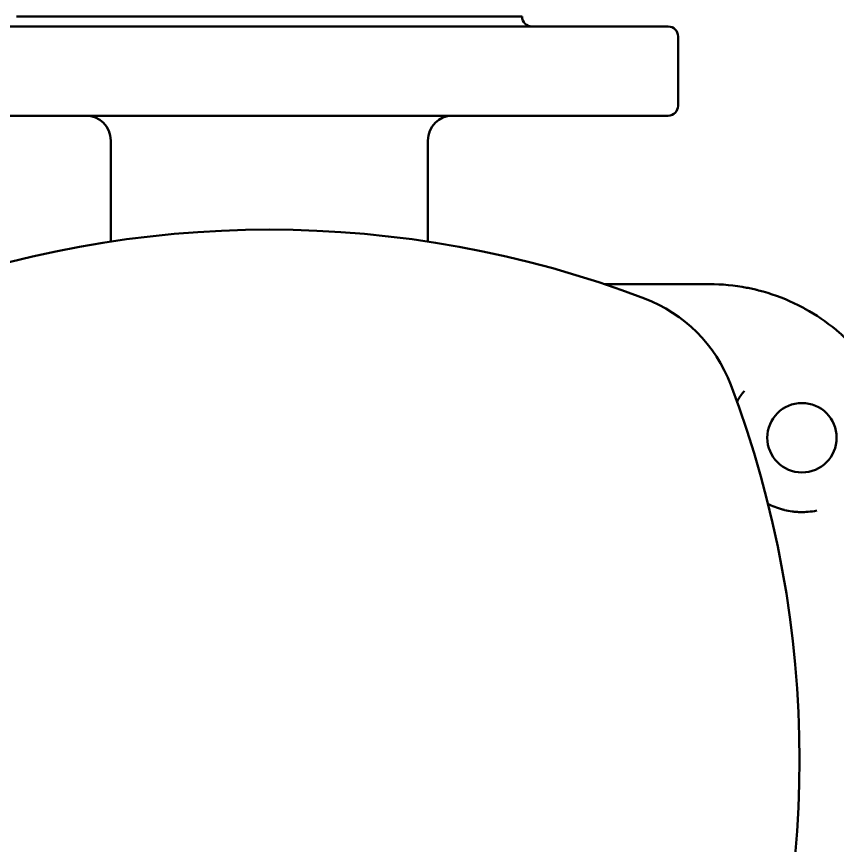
# Model space of a CAD drawing. Header units: millimetres. Extents: x 1510 to 10524, y 7125 to 13164.
# Drawn here: x 5001.78 to 5018.35, y 10992.96 to 11009.69 of the extents above; entities that cross this region are included whole.
import ezdxf

# ---------------------------------------------------------------- set-up
doc = ezdxf.new("R2010")
doc.units = ezdxf.units.MM
doc.header["$LTSCALE"] = 4
doc.layers.add('Visible (ISO)', color=7, linetype='Continuous', lineweight=50)

msp = doc.modelspace()

# ---------------------------------------------------------------- linework, layer by layer
at = {"layer": 'Visible (ISO)'}
for p, q in [((5001.782, 11009.686), (5011.982, 11009.686)), ((5014.932, 11009.486), (4998.832, 11009.486)), ((5015.132, 11007.886), (5015.132, 11009.286)), ((4998.832, 11007.686), (5014.932, 11007.686)), ((5003.682, 11005.145), (5003.682, 11007.186)), ((5010.082, 11005.145), (5010.082, 11007.186)), ((5013.646, 11004.286), (5015.764, 11004.286))]:
    msp.add_line(p, q, dxfattribs=at)
msp.add_circle((5017.632, 11001.186), 0.7, dxfattribs=at)
for centre, radius, start, end in [((5012.182, 11009.686), 0.2, 180, 270), ((5014.932, 11009.286), 0.2, 0, 90), ((5014.932, 11007.886), 0.2, 270, 0), ((5003.182, 11007.186), 0.5, 0, 90), ((5010.582, 11007.186), 0.5, 90, 180), ((5006.882, 10984.036), 21.35, 69.2294, 110.7706), ((5013.389, 11001.193), 3, 20.7706, 69.2294), ((4996.232, 10994.686), 21.35, 339.2294, 20.7706)]:
    msp.add_arc(centre, radius, start, end, dxfattribs=at)
for points, knots in [([(5015.764, 11004.286), (5016.02, 11004.286), (5016.272, 11004.261), (5016.515, 11004.215), (5016.556, 11004.207), (5016.596, 11004.199), (5016.636, 11004.19), (5016.656, 11004.185), (5016.676, 11004.181), (5016.696, 11004.176), (5016.706, 11004.173), (5016.716, 11004.171), (5016.726, 11004.169), (5016.731, 11004.167), (5016.736, 11004.166), (5016.741, 11004.165), (5016.746, 11004.164), (5016.751, 11004.162), (5016.756, 11004.161), (5017.003, 11004.098), (5017.242, 11004.011), (5017.469, 11003.904), (5017.507, 11003.887), (5017.544, 11003.868), (5017.581, 11003.849), (5017.6, 11003.84), (5017.618, 11003.83), (5017.636, 11003.821), (5017.646, 11003.816), (5017.655, 11003.811), (5017.664, 11003.806), (5017.669, 11003.803), (5017.673, 11003.801), (5017.678, 11003.798), (5017.682, 11003.796), (5017.687, 11003.794), (5017.691, 11003.791), (5017.914, 11003.668), (5018.125, 11003.525), (5018.319, 11003.364), (5018.351, 11003.337), (5018.383, 11003.31), (5018.414, 11003.282), (5018.43, 11003.268), (5018.445, 11003.254), (5018.461, 11003.24), (5018.476, 11003.226), (5018.491, 11003.212), (5018.507, 11003.197), (5018.753, 11002.966), (5018.968, 11002.704), (5019.147, 11002.419)], [0, 0, 0, 0, 0.1875, 0.1875, 0.1875, 0.21875, 0.21875, 0.21875, 0.234375, 0.234375, 0.234375, 0.242188, 0.242188, 0.242188, 0.246094, 0.246094, 0.246094, 0.25, 0.25, 0.25, 0.4375, 0.4375, 0.4375, 0.46875, 0.46875, 0.46875, 0.484375, 0.484375, 0.484375, 0.492188, 0.492188, 0.492188, 0.496094, 0.496094, 0.496094, 0.5, 0.5, 0.5, 0.6875, 0.6875, 0.6875, 0.71875, 0.71875, 0.71875, 0.734375, 0.734375, 0.734375, 0.75, 0.75, 0.75, 1, 1, 1, 1]), ([(5016.468, 11002.132), (5016.416, 11002.068), (5016.373, 11002.005), (5016.338, 11001.944), (5016.332, 11001.935), (5016.326, 11001.925), (5016.321, 11001.914)], [0, 0, 0, 0, 0.2212304, 0.2212304, 0.2212304, 0.2568113, 0.2568113, 0.2568113, 0.2568113]), ([(5016.948, 10999.851), (5016.949, 10999.85), (5016.954, 10999.848), (5016.96, 10999.845), (5016.965, 10999.842), (5016.968, 10999.841), (5016.97, 10999.84), (5017.019, 10999.816), (5017.068, 10999.795), (5017.145, 10999.767), (5017.172, 10999.758), (5017.212, 10999.746), (5017.232, 10999.74), (5017.256, 10999.734), (5017.268, 10999.731), (5017.274, 10999.729), (5017.277, 10999.729), (5017.279, 10999.728), (5017.33, 10999.716), (5017.382, 10999.706), (5017.464, 10999.695), (5017.491, 10999.692), (5017.534, 10999.689), (5017.555, 10999.688), (5017.58, 10999.687), (5017.593, 10999.686), (5017.599, 10999.686), (5017.602, 10999.686), (5017.604, 10999.686), (5017.605, 10999.686), (5017.701, 10999.684), (5017.81, 10999.692), (5017.929, 10999.716)], [0.6152619, 0.6152619, 0.6152619, 0.6152619, 0.6171875, 0.6210937, 0.6230469, 0.6230469, 0.625, 0.625, 0.6875, 0.6875, 0.71875, 0.71875, 0.734375, 0.7421875, 0.7460937, 0.7480469, 0.7480469, 0.75, 0.75, 0.8125, 0.8125, 0.84375, 0.84375, 0.859375, 0.8671875, 0.8710937, 0.8730469, 0.8740234, 0.8740234, 0.875, 0.875, 1, 1, 1, 1])]:
    msp.add_open_spline(points, degree=3, knots=knots, dxfattribs=at)

doc.saveas('drawing.dxf')
